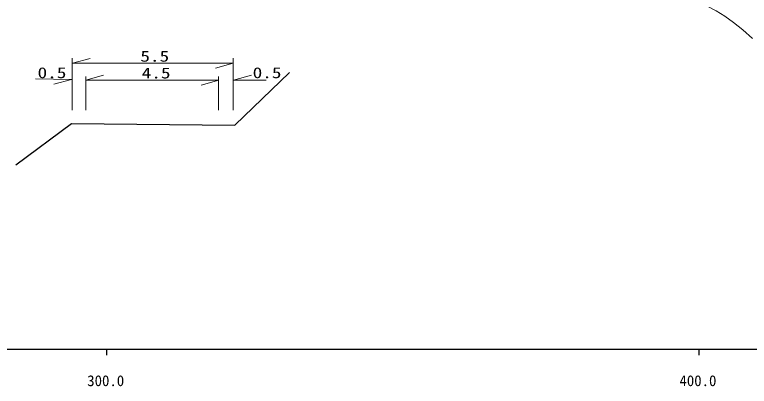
# Model space of a CAD drawing. Units: millimetres, scale not verified. Extents: x 40000 to 680000, y 20000 to 380000.
# Drawn here: x 352476 to 476517, y 198715 to 261478 of the extents above; entities that cross this region are included whole.
import ezdxf
from ezdxf.enums import TextEntityAlignment as Align

# ---------------------------------------------------------------- set-up
doc = ezdxf.new("R2010")
doc.units = ezdxf.units.MM
doc.header["$LTSCALE"] = 1000
for name, color, linetype, lineweight in [('M-BGD', 7, 'Continuous', 25), ('M-STR-HTXT', 7, 'Continuous', 13), ('M-TTL-BAND', 7, 'Continuous', 25)]:
    doc.layers.add(name, color=color, linetype=linetype, lineweight=lineweight)
doc.styles.add('ＭＳ ゴシック', font='')
doc.styles.get('ＭＳ ゴシック').set_extended_font_data('MS Gothic')

msp = doc.modelspace()

# ---------------------------------------------------------------- linework, layer by layer
at = {"layer": 'M-BGD'}
for p, q in [((389630, 242808), (398873, 251732)), ((352661, 236116), (362063, 243127)), ((362063, 243127), (389630, 242808))]:
    msp.add_line(p, q, dxfattribs=at)
at = {"layer": 'M-STR-HTXT'}
for p, q in [((362154, 254122), (362154, 245333)), ((362220, 253263), (365220, 254103)), ((389381, 253263), (362220, 253263)), ((389381, 253263), (386381, 252423)), ((389381, 254122), (389381, 245333)), ((356008, 250620), (362088, 250554)), ((364467, 250421), (367467, 251261)), ((364467, 251016), (364467, 245333)), ((386870, 251016), (386870, 245333)), ((389447, 250421), (392447, 251261)), ((362088, 250554), (359079, 249746)), ((386936, 250421), (364467, 250421)), ((386936, 250421), (383936, 249581)), ((394933, 250421), (389447, 250421))]:
    msp.add_line(p, q, dxfattribs=at)
msp.add_lwpolyline([(457585, 265474), (459592, 265425), (461784, 265264), (463004, 265081), (464564, 264727), (466289, 264194), (467840, 263606), (469304, 262952), (470899, 262115), (472371, 261205), (473841, 260163), (475409, 258917), (477065, 257461)], dxfattribs=at)
at = {"layer": 'M-TTL-BAND'}
for p, q in [((40000, 205000), (579000, 205000)), ((368000, 205000), (368000, 204000)), ((468000, 205000), (468000, 204000))]:
    msp.add_line(p, q, dxfattribs=at)

# ---------------------------------------------------------------- texts
at = {"layer": 'M-STR-HTXT', "style": 'ＭＳ ゴシック', "width": 1.3}
for s, p in [('5.5', (373695, 252992)), ('0.5', (356341, 250206)), ('4.5', (373923, 250161)), ('0.5', (392657, 250206))]:
    msp.add_text(s, height=1833, dxfattribs=at).set_placement(p, align=Align.BOTTOM_LEFT)
at = {"layer": 'M-TTL-BAND', "style": 'ＭＳ ゴシック'}
for s, p in [('300.0', (367844, 198195)), ('400.0', (467844, 198195))]:
    msp.add_text(s, height=1833, dxfattribs=at).set_placement(p, align=Align.BOTTOM_CENTER)

doc.saveas('drawing.dxf')
